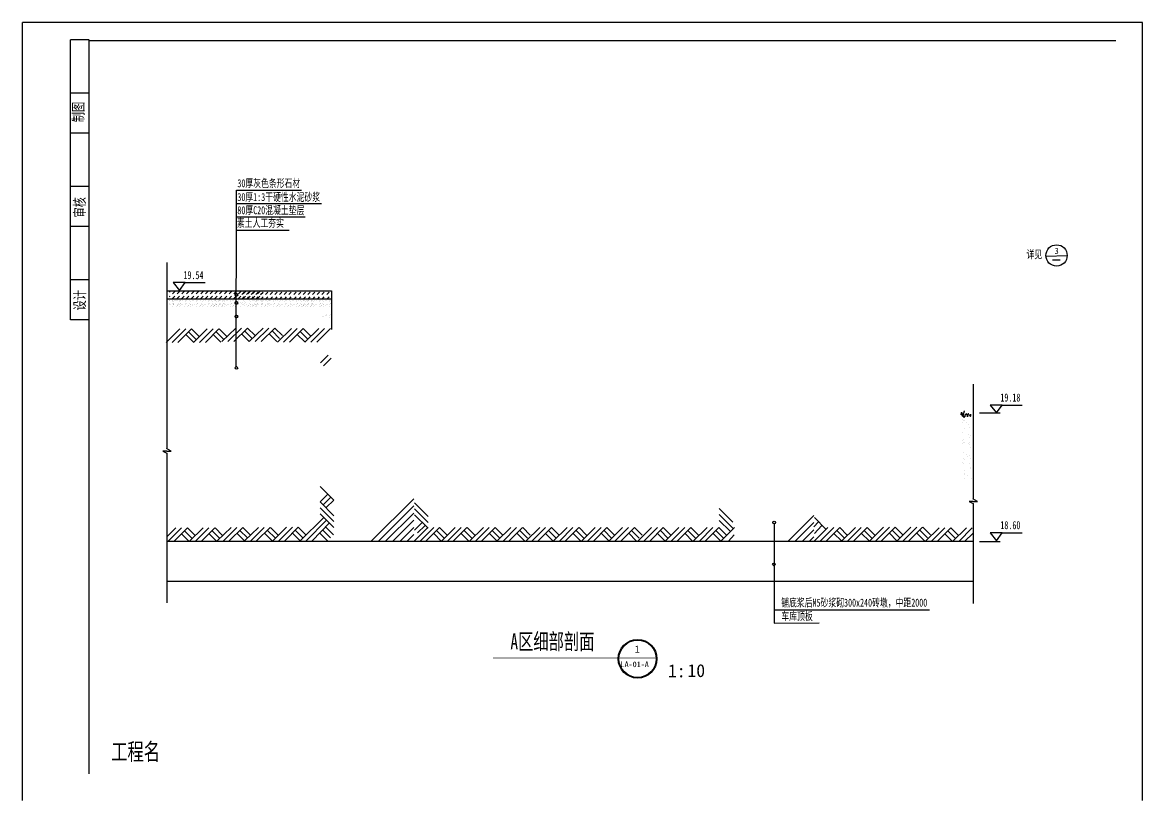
# Model space of a CAD drawing. Extents: x -41870 to -33152, y 8656 to 11574.
# Drawn here: x -41870 to -37670, y 8656 to 11574 of the extents above; entities that cross this region are included whole.
import ezdxf

# ---------------------------------------------------------------- set-up
doc = ezdxf.new("R2010")
doc.units = 0
doc.header["$MEASUREMENT"] = 0
doc.layers.get('0').update_dxf_attribs({"linetype": 'CONTINUOUS'})
for name, color, linetype in [('LEVEL', 2, 'CONTINUOUS'), ('STAIR', 140, 'CONTINUOUS'), ('TEXT', 41, 'CONTINUOUS'), ('TK', 1, 'CONTINUOUS'), ('TREE', 3, 'CONTINUOUS')]:
    doc.layers.add(name, color=color, linetype=linetype)
doc.styles.get("Standard").update_dxf_attribs({"font": 'simsun.ttf'})
doc.styles.add('STYLE1', font='simsun.ttf', dxfattribs={"width": 0.7})
doc.styles.add('XREF1$0$STYLE3', font='simsun.ttf', dxfattribs={"width": 0.7})

# ---------------------------------------------------------------- blocks, each defined once
blk = doc.blocks.new('DI')
at = {"layer": 'STAIR'}
for p, q in [((-51.9, -51), (0, 0)), ((-29.2, -51), (21.8, 0)), ((43.9, 0), (-7.2, -51)), ((73.4, -51), (124.4, 0)), ((146.5, 0), (95.4, -51)), ((21.8, -22.1), (50.4, -50.7)), ((32.8, -11.1), (61.4, -39.7)), ((72.5, -28.6), (43.9, 0)), ((50.6, -51), (102.6, 0)), ((125.2, -22.1), (153.8, -50.7)), ((136.2, -11.1), (164.8, -39.7)), ((175.8, -28.6), (147.2, 0))]:
    blk.add_line(p, q, dxfattribs=at)

msp = doc.modelspace()

# ---------------------------------------------------------------- hatches: boundary and pattern name
at = {"layer": 'STAIR', "linetype": 'CONTINUOUS'}
h = msp.add_hatch(dxfattribs=at)
h.set_pattern_fill('DASH', color=256, scale=100, angle=45, style=0)
h.set_pattern_definition([(45, (-107904100.625, -19135031.317), (2e-15, 17.6776695297), [12.5, -12.5])])
h.paths.add_polyline_path([(-40978.1, 10535.8), (-40978.1, 10565.8), (-41318.1, 10565.8), (-41318.1, 10535.8)])
h = msp.add_hatch(dxfattribs=at)
h.set_pattern_fill('DASH', color=256, scale=100, angle=45, style=0)
h.paths.add_polyline_path([(-40711.1, 10538), (-40711.1, 10568), (-41051.1, 10568), (-41051.1, 10538)])
at = {"layer": 'TEXT', "linetype": 'CONTINUOUS'}
h = msp.add_hatch(color=256, dxfattribs=at)
edge = h.paths.add_edge_path()
edge.add_arc((-39563.7, 9188), 72.5, 0, 360)
edge = h.paths.add_edge_path(flags=16)
edge.add_arc((-39563.7, 9188), 70, 0, 360)

# ---------------------------------------------------------------- linework, layer by layer
at = {"color": 40, "linetype": 'BYBLOCK'}
for p, q in [((-38031.3, 10697.4), (-37952.8, 10699.9)), ((-41259.9, 10598.5), (-41184.5, 10598.5)), ((-38281.8, 9628.2), (-38204.7, 9628.2)), ((-38196.9, 9659.7), (-38121.5, 9659.7))]:
    msp.add_line(p, q, dxfattribs=at)
for p, q in [((-40711.1, 10538), (-40711.1, 10505.4)), ((-40711.1, 10505.4), (-40711.1, 10422.4))]:
    msp.add_line(p, q)
at = {"color": 41, "linetype": 'BYBLOCK'}
for p, q in [((-38196.9, 10139.5), (-38121.5, 10139.5)), ((-38281.8, 10110.3), (-38204.7, 10110.3))]:
    msp.add_line(p, q, dxfattribs=at)
at = {"color": 40, "linetype": 'BYBLOCK'}
for points in [[(-41259.9, 10598.5), (-41304.7, 10598.5), (-41281.2, 10568.8)], [(-38196.9, 9659.7), (-38241.7, 9659.7), (-38218.1, 9629.9)]]:
    msp.add_lwpolyline(points, close=True, dxfattribs=at)
at = {"color": 41, "linetype": 'BYBLOCK'}
msp.add_lwpolyline([(-38196.9, 10139.5), (-38241.7, 10139.5), (-38218.1, 10109.8)], close=True, dxfattribs=at)
at = {"layer": 'LEVEL'}
for p, q in [((-38008, 10683.8), (-37978.6, 10683.8)), ((-41329.2, 9628.6), (-38305.8, 9628.6)), ((-41329.2, 9478.6), (-38305.8, 9478.6))]:
    msp.add_line(p, q, dxfattribs=at)
at = {"layer": 'LEVEL', "linetype": 'CONTINUOUS'}
for p, q in [((-41329.2, 10568), (-40711.1, 10568)), ((-40711.1, 10568), (-40711.1, 10538)), ((-41329.2, 10538), (-40711.1, 10538))]:
    msp.add_line(p, q, dxfattribs=at)
for centre in [(-39051.8, 9699.2), (-39052.3, 9541.9)]:
    msp.add_circle(centre, 5, dxfattribs=at)
at = {"layer": 'STAIR', "linetype": 'CONTINUOUS'}
for p, q in [((-41329.2, 10673.7), (-41329.2, 9975.9)), ((-41320.1, 10518.7), (-41320.1, 10518.7)), ((-41319.7, 10516.6), (-41319.7, 10516.6)), ((-41319.6, 10535.3), (-41319.6, 10535.3)), ((-41319.5, 10534.6), (-41319.5, 10534.6)), ((-41319, 10533), (-41319, 10533)), ((-41317.6, 10532.8), (-41317.6, 10532.8)), ((-41315.7, 10518.1), (-41315.7, 10518.1)), ((-41308.3, 10529.8), (-41308.3, 10529.8)), ((-41307.2, 10509.3), (-41307.2, 10509.3)), ((-41306.6, 10526.1), (-41306.6, 10526.1)), ((-41306, 10531.9), (-41306, 10531.9)), ((-41305.6, 10520.2), (-41305.6, 10520.2)), ((-41305.5, 10514.8), (-41305.5, 10514.8)), ((-41304.5, 10517.5), (-41304.5, 10517.5)), ((-41303.5, 10519.6), (-41303.5, 10519.6)), ((-41303.4, 10526.8), (-41303.4, 10526.8)), ((-41302.2, 10518.7), (-41302.2, 10518.7)), ((-41302, 10517.6), (-41302, 10517.6)), ((-41301.5, 10534.6), (-41301.5, 10534.6)), ((-41301.1, 10533), (-41301.1, 10533)), ((-41297.3, 10531.1), (-41297.3, 10531.1)), ((-41293.1, 10509.6), (-41293.1, 10509.6)), ((-41292.1, 10532.8), (-41292.1, 10532.8)), ((-41290.2, 10518.1), (-41290.2, 10518.1)), ((-41289.9, 10513.7), (-41289.9, 10513.7)), ((-41289.8, 10513), (-41289.8, 10513)), ((-41287.6, 10529.8), (-41287.6, 10529.8)), ((-41285, 10520.2), (-41285, 10520.2)), ((-41283.8, 10517.5), (-41283.8, 10517.5)), ((-41282.7, 10526.8), (-41282.7, 10526.8)), ((-41281.8, 10509.8), (-41281.8, 10509.8)), ((-41281.3, 10517.6), (-41281.3, 10517.6)), ((-41280.5, 10531.9), (-41280.5, 10531.9)), ((-41278, 10519.6), (-41278, 10519.6)), ((-41276.9, 10510.9), (-41276.9, 10510.9)), ((-41276.7, 10518.7), (-41276.7, 10518.7)), ((-41276.6, 10531.1), (-41276.6, 10531.1)), ((-41275.6, 10533), (-41275.6, 10533)), ((-41273.5, 10516.6), (-41273.5, 10516.6)), ((-41273.4, 10535.3), (-41273.4, 10535.3)), ((-41271.4, 10532.8), (-41271.4, 10532.8)), ((-41269.5, 10518.1), (-41269.5, 10518.1)), ((-41261, 10509.3), (-41261, 10509.3)), ((-41260.4, 10526.1), (-41260.4, 10526.1)), ((-41259.8, 10531.9), (-41259.8, 10531.9)), ((-41259.3, 10514.8), (-41259.3, 10514.8)), ((-41257.3, 10519.6), (-41257.3, 10519.6)), ((-41256, 10518.7), (-41256, 10518.7)), ((-41255.3, 10534.6), (-41255.3, 10534.6)), ((-41254.9, 10533), (-41254.9, 10533)), ((-41250.4, 10509.6), (-41250.4, 10509.6)), ((-41247.2, 10513.7), (-41247.2, 10513.7)), ((-41247, 10513), (-41247, 10513)), ((-41244.8, 10529.8), (-41244.8, 10529.8)), ((-41242.2, 10520.2), (-41242.2, 10520.2)), ((-41241, 10517.5), (-41241, 10517.5)), ((-41240, 10526.8), (-41240, 10526.8)), ((-41239, 10509.8), (-41239, 10509.8)), ((-41238.5, 10517.6), (-41238.5, 10517.6)), ((-41234.1, 10510.9), (-41234.1, 10510.9)), ((-41233.9, 10531.1), (-41233.9, 10531.1)), ((-41230.7, 10535.3), (-41230.7, 10535.3)), ((-41230.7, 10516.6), (-41230.7, 10516.6)), ((-41228.6, 10532.8), (-41228.6, 10532.8)), ((-41226.7, 10518.1), (-41226.7, 10518.1)), ((-41218.2, 10509.3), (-41218.2, 10509.3)), ((-41217.6, 10526.1), (-41217.6, 10526.1)), ((-41217, 10531.9), (-41217, 10531.9)), ((-41216.5, 10514.8), (-41216.5, 10514.8)), ((-41214.5, 10519.6), (-41214.5, 10519.6)), ((-41213.2, 10518.7), (-41213.2, 10518.7)), ((-41212.6, 10534.6), (-41212.6, 10534.6)), ((-41212.1, 10533), (-41212.1, 10533)), ((-41206.9, 10509.6), (-41206.9, 10509.6)), ((-41203.7, 10513.7), (-41203.7, 10513.7)), ((-41203.6, 10513), (-41203.6, 10513)), ((-41201.3, 10529.8), (-41201.3, 10529.8)), ((-41198.7, 10520.2), (-41198.7, 10520.2)), ((-41197.6, 10517.5), (-41197.6, 10517.5)), ((-41196.5, 10526.8), (-41196.5, 10526.8)), ((-41195.5, 10509.8), (-41195.5, 10509.8)), ((-41195.1, 10517.6), (-41195.1, 10517.6)), ((-41190.7, 10510.9), (-41190.7, 10510.9)), ((-41190.4, 10531.1), (-41190.4, 10531.1)), ((-41187.3, 10516.6), (-41187.3, 10516.6)), ((-41187.2, 10535.3), (-41187.2, 10535.3)), ((-41185.2, 10532.8), (-41185.2, 10532.8)), ((-41183.3, 10518.1), (-41183.3, 10518.1)), ((-41174.8, 10509.3), (-41174.8, 10509.3)), ((-41174.2, 10526.1), (-41174.2, 10526.1)), ((-41173.6, 10531.9), (-41173.6, 10531.9)), ((-41173.1, 10514.8), (-41173.1, 10514.8)), ((-41171.1, 10519.6), (-41171.1, 10519.6)), ((-41169.8, 10518.7), (-41169.8, 10518.7)), ((-41169.1, 10534.6), (-41169.1, 10534.6)), ((-41168.7, 10533), (-41168.7, 10533)), ((-41166.2, 10509.6), (-41166.2, 10509.6)), ((-41163, 10513.7), (-41163, 10513.7)), ((-41162.9, 10513), (-41162.9, 10513)), ((-41160.7, 10529.8), (-41160.7, 10529.8)), ((-41158.1, 10520.2), (-41158.1, 10520.2)), ((-41156.9, 10517.5), (-41156.9, 10517.5)), ((-41155.8, 10526.8), (-41155.8, 10526.8)), ((-41154.9, 10509.8), (-41154.9, 10509.8)), ((-41154.4, 10517.6), (-41154.4, 10517.6)), ((-41152.4, 10509.6), (-41152.4, 10509.6)), ((-41150, 10510.9), (-41150, 10510.9)), ((-41149.7, 10531.1), (-41149.7, 10531.1)), ((-41149.3, 10513.7), (-41149.3, 10513.7)), ((-41149.1, 10513), (-41149.1, 10513)), ((-41146.9, 10529.8), (-41146.9, 10529.8)), ((-41146.6, 10516.6), (-41146.6, 10516.6)), ((-41146.5, 10535.3), (-41146.5, 10535.3)), ((-41144.5, 10532.8), (-41144.5, 10532.8)), ((-41144.3, 10520.2), (-41144.3, 10520.2)), ((-41143.1, 10517.5), (-41143.1, 10517.5)), ((-41142.6, 10518.1), (-41142.6, 10518.1)), ((-41142, 10526.8), (-41142, 10526.8)), ((-41141.1, 10509.8), (-41141.1, 10509.8)), ((-41140.6, 10517.6), (-41140.6, 10517.6)), ((-41136.2, 10510.9), (-41136.2, 10510.9)), ((-41135.9, 10531.1), (-41135.9, 10531.1)), ((-41134.1, 10509.3), (-41134.1, 10509.3)), ((-41133.5, 10526.1), (-41133.5, 10526.1)), ((-41132.9, 10531.9), (-41132.9, 10531.9)), ((-41132.8, 10516.6), (-41132.8, 10516.6)), ((-41132.7, 10535.3), (-41132.7, 10535.3)), ((-41132.4, 10514.8), (-41132.4, 10514.8)), ((-41130.7, 10532.8), (-41130.7, 10532.8)), ((-41130.4, 10519.6), (-41130.4, 10519.6)), ((-41129.1, 10518.7), (-41129.1, 10518.7)), ((-41128.8, 10518.1), (-41128.8, 10518.1)), ((-41128.4, 10534.6), (-41128.4, 10534.6)), ((-41128, 10533), (-41128, 10533)), ((-41122.1, 10509.6), (-41122.1, 10509.6)), ((-41120.3, 10509.3), (-41120.3, 10509.3)), ((-41119.7, 10526.1), (-41119.7, 10526.1)), ((-41119.1, 10531.9), (-41119.1, 10531.9)), ((-41118.9, 10513.7), (-41118.9, 10513.7)), ((-41118.7, 10513), (-41118.7, 10513)), ((-41118.6, 10514.8), (-41118.6, 10514.8)), ((-41116.6, 10519.6), (-41116.6, 10519.6)), ((-41116.5, 10529.8), (-41116.5, 10529.8)), ((-41115.3, 10518.7), (-41115.3, 10518.7)), ((-41114.6, 10534.6), (-41114.6, 10534.6)), ((-41114.2, 10533), (-41114.2, 10533)), ((-41113.9, 10520.2), (-41113.9, 10520.2)), ((-41112.7, 10517.5), (-41112.7, 10517.5)), ((-41111.7, 10526.8), (-41111.7, 10526.8)), ((-41110.7, 10509.8), (-41110.7, 10509.8)), ((-41110.2, 10517.6), (-41110.2, 10517.6)), ((-41105.8, 10510.9), (-41105.8, 10510.9)), ((-41105.6, 10531.1), (-41105.6, 10531.1)), ((-41102.4, 10535.3), (-41102.4, 10535.3)), ((-41102.4, 10516.6), (-41102.4, 10516.6)), ((-41100.3, 10532.8), (-41100.3, 10532.8)), ((-41098.4, 10518.1), (-41098.4, 10518.1)), ((-41089.9, 10509.3), (-41089.9, 10509.3)), ((-41089.4, 10526.1), (-41089.4, 10526.1)), ((-41088.7, 10531.9), (-41088.7, 10531.9)), ((-41088.3, 10514.8), (-41088.3, 10514.8)), ((-41086.3, 10519.6), (-41086.3, 10519.6)), ((-41085, 10518.7), (-41085, 10518.7)), ((-41084.3, 10534.6), (-41084.3, 10534.6)), ((-41083.8, 10533), (-41083.8, 10533)), ((-41083.5, 10509.6), (-41083.5, 10509.6)), ((-41080.3, 10513.7), (-41080.3, 10513.7)), ((-41080.1, 10513), (-41080.1, 10513)), ((-41077.9, 10529.8), (-41077.9, 10529.8)), ((-41075.3, 10520.2), (-41075.3, 10520.2)), ((-41074.1, 10517.5), (-41074.1, 10517.5)), ((-41073, 10526.8), (-41073, 10526.8)), ((-41072.1, 10509.8), (-41072.1, 10509.8)), ((-41071.6, 10517.6), (-41071.6, 10517.6)), ((-41067.2, 10510.9), (-41067.2, 10510.9)), ((-41066.9, 10531.1), (-41066.9, 10531.1)), ((-41063.8, 10535.3), (-41063.8, 10535.3)), ((-41063.8, 10516.6), (-41063.8, 10516.6)), ((-41061.7, 10532.8), (-41061.7, 10532.8)), ((-41059.8, 10518.1), (-41059.8, 10518.1)), ((-41055.8, 10534.9), (-41055.8, 10534.9)), ((-41054.1, 10508.1), (-41054.1, 10508.1)), ((-41052, 10524.3), (-41052, 10524.3)), ((-41049.2, 10520.5), (-41049.2, 10520.5)), ((-41046, 10524.7), (-41046, 10524.7)), ((-41043.7, 10516.3), (-41043.7, 10516.3)), ((-41041.2, 10516.4), (-41041.2, 10516.4)), ((-41041, 10531.2), (-41041, 10531.2)), ((-41038, 10511.1), (-41038, 10511.1)), ((-41037.3, 10521.8), (-41037.3, 10521.8)), ((-41036, 10526.1), (-41036, 10526.1)), ((-41032.4, 10522.9), (-41032.4, 10522.9)), ((-41029.4, 10516.9), (-41029.4, 10516.9)), ((-41025.3, 10509.6), (-41025.3, 10509.6)), ((-41022.1, 10513.7), (-41022.1, 10513.7)), ((-41021.9, 10513), (-41021.9, 10513)), ((-41019.7, 10529.8), (-41019.7, 10529.8)), ((-41017.1, 10520.2), (-41017.1, 10520.2)), ((-41015.9, 10517.5), (-41015.9, 10517.5)), ((-41014.8, 10526.8), (-41014.8, 10526.8)), ((-41013.9, 10509.8), (-41013.9, 10509.8)), ((-41013.4, 10517.6), (-41013.4, 10517.6)), ((-41009, 10510.9), (-41009, 10510.9)), ((-41008.7, 10531.1), (-41008.7, 10531.1)), ((-41007.3, 10509.6), (-41007.3, 10509.6)), ((-41005.6, 10516.6), (-41005.6, 10516.6)), ((-41005.5, 10535.3), (-41005.5, 10535.3)), ((-41004.1, 10513.7), (-41004.1, 10513.7)), ((-41004, 10513), (-41004, 10513)), ((-41003.5, 10532.8), (-41003.5, 10532.8)), ((-41001.7, 10529.8), (-41001.7, 10529.8)), ((-41001.6, 10518.1), (-41001.6, 10518.1)), ((-40999.1, 10520.2), (-40999.1, 10520.2)), ((-40998, 10517.5), (-40998, 10517.5)), ((-40996.9, 10526.8), (-40996.9, 10526.8)), ((-40995.9, 10509.8), (-40995.9, 10509.8)), ((-40995.5, 10517.6), (-40995.5, 10517.6)), ((-40993.1, 10509.3), (-40993.1, 10509.3)), ((-40992.5, 10526.1), (-40992.5, 10526.1)), ((-40991.9, 10531.9), (-40991.9, 10531.9)), ((-40991.4, 10514.8), (-40991.4, 10514.8)), ((-40991.1, 10510.9), (-40991.1, 10510.9)), ((-40990.8, 10531.1), (-40990.8, 10531.1)), ((-40989.4, 10519.6), (-40989.4, 10519.6)), ((-40988.1, 10518.7), (-40988.1, 10518.7)), ((-40987.7, 10516.6), (-40987.7, 10516.6)), ((-40987.6, 10535.3), (-40987.6, 10535.3)), ((-40987.4, 10534.6), (-40987.4, 10534.6)), ((-40987, 10533), (-40987, 10533)), ((-40985.6, 10532.8), (-40985.6, 10532.8)), ((-40983.7, 10518.1), (-40983.7, 10518.1)), ((-40976.2, 10529.8), (-40976.2, 10529.8)), ((-40975.2, 10509.3), (-40975.2, 10509.3)), ((-40974.6, 10526.1), (-40974.6, 10526.1)), ((-40974, 10531.9), (-40974, 10531.9)), ((-40973.6, 10520.2), (-40973.6, 10520.2)), ((-40973.5, 10514.8), (-40973.5, 10514.8)), ((-40972.4, 10517.5), (-40972.4, 10517.5)), ((-40971.5, 10519.6), (-40971.5, 10519.6)), ((-40971.4, 10526.8), (-40971.4, 10526.8)), ((-40970.2, 10518.7), (-40970.2, 10518.7)), ((-40969.9, 10517.6), (-40969.9, 10517.6)), ((-40969.5, 10534.6), (-40969.5, 10534.6)), ((-40969.1, 10533), (-40969.1, 10533)), ((-40965.3, 10531.1), (-40965.3, 10531.1)), ((-40961.1, 10509.6), (-40961.1, 10509.6)), ((-40960, 10532.8), (-40960, 10532.8)), ((-40958.2, 10518.1), (-40958.2, 10518.1)), ((-40957.9, 10513.7), (-40957.9, 10513.7)), ((-40957.8, 10513), (-40957.8, 10513)), ((-40955.5, 10529.8), (-40955.5, 10529.8)), ((-40952.9, 10520.2), (-40952.9, 10520.2)), ((-40951.8, 10517.5), (-40951.8, 10517.5)), ((-40950.7, 10526.8), (-40950.7, 10526.8)), ((-40949.7, 10509.8), (-40949.7, 10509.8)), ((-40949.3, 10517.6), (-40949.3, 10517.6)), ((-40948.4, 10531.9), (-40948.4, 10531.9)), ((-40946, 10519.6), (-40946, 10519.6)), ((-40944.9, 10510.9), (-40944.9, 10510.9)), ((-40944.7, 10518.7), (-40944.7, 10518.7)), ((-40944.6, 10531.1), (-40944.6, 10531.1)), ((-40943.6, 10533), (-40943.6, 10533)), ((-40941.5, 10516.6), (-40941.5, 10516.6)), ((-40941.4, 10535.3), (-40941.4, 10535.3)), ((-40939.3, 10532.8), (-40939.3, 10532.8)), ((-40937.5, 10518.1), (-40937.5, 10518.1)), ((-40929, 10509.3), (-40929, 10509.3)), ((-40928.4, 10526.1), (-40928.4, 10526.1)), ((-40927.8, 10531.9), (-40927.8, 10531.9)), ((-40927.3, 10514.8), (-40927.3, 10514.8)), ((-40925.3, 10519.6), (-40925.3, 10519.6)), ((-40924, 10518.7), (-40924, 10518.7)), ((-40923.3, 10534.6), (-40923.3, 10534.6)), ((-40922.9, 10533), (-40922.9, 10533)), ((-40918.4, 10509.6), (-40918.4, 10509.6)), ((-40915.2, 10513.7), (-40915.2, 10513.7)), ((-40915, 10513), (-40915, 10513)), ((-40912.8, 10529.8), (-40912.8, 10529.8)), ((-40910.2, 10520.2), (-40910.2, 10520.2)), ((-40909, 10517.5), (-40909, 10517.5)), ((-40907.9, 10526.8), (-40907.9, 10526.8)), ((-40907, 10509.8), (-40907, 10509.8)), ((-40906.5, 10517.6), (-40906.5, 10517.6)), ((-40902.1, 10510.9), (-40902.1, 10510.9)), ((-40901.8, 10531.1), (-40901.8, 10531.1)), ((-40898.7, 10516.6), (-40898.7, 10516.6)), ((-40898.6, 10535.3), (-40898.6, 10535.3)), ((-40896.6, 10532.8), (-40896.6, 10532.8)), ((-40894.7, 10518.1), (-40894.7, 10518.1)), ((-40886.2, 10509.3), (-40886.2, 10509.3)), ((-40885.6, 10526.1), (-40885.6, 10526.1)), ((-40885, 10531.9), (-40885, 10531.9)), ((-40884.5, 10514.8), (-40884.5, 10514.8)), ((-40882.5, 10519.6), (-40882.5, 10519.6)), ((-40881.2, 10518.7), (-40881.2, 10518.7)), ((-40880.5, 10534.6), (-40880.5, 10534.6)), ((-40880.1, 10533), (-40880.1, 10533)), ((-40874.9, 10509.6), (-40874.9, 10509.6)), ((-40871.7, 10513.7), (-40871.7, 10513.7)), ((-40871.5, 10513), (-40871.5, 10513)), ((-40869.3, 10529.8), (-40869.3, 10529.8)), ((-40866.7, 10520.2), (-40866.7, 10520.2)), ((-40865.5, 10517.5), (-40865.5, 10517.5)), ((-40864.5, 10526.8), (-40864.5, 10526.8)), ((-40863.5, 10509.8), (-40863.5, 10509.8)), ((-40863, 10517.6), (-40863, 10517.6)), ((-40858.6, 10510.9), (-40858.6, 10510.9)), ((-40858.4, 10531.1), (-40858.4, 10531.1)), ((-40855.3, 10516.6), (-40855.3, 10516.6)), ((-40855.2, 10535.3), (-40855.2, 10535.3)), ((-40853.1, 10532.8), (-40853.1, 10532.8)), ((-40851.3, 10518.1), (-40851.3, 10518.1)), ((-40842.8, 10509.3), (-40842.8, 10509.3)), ((-40842.2, 10526.1), (-40842.2, 10526.1)), ((-40841.5, 10531.9), (-40841.5, 10531.9)), ((-40841.1, 10514.8), (-40841.1, 10514.8)), ((-40839.1, 10519.6), (-40839.1, 10519.6)), ((-40837.8, 10518.7), (-40837.8, 10518.7)), ((-40837.1, 10534.6), (-40837.1, 10534.6)), ((-40836.7, 10533), (-40836.7, 10533)), ((-40834.2, 10509.6), (-40834.2, 10509.6)), ((-40831, 10513.7), (-40831, 10513.7)), ((-40830.9, 10513), (-40830.9, 10513)), ((-40828.6, 10529.8), (-40828.6, 10529.8)), ((-40826, 10520.2), (-40826, 10520.2)), ((-40824.8, 10517.5), (-40824.8, 10517.5)), ((-40823.8, 10526.8), (-40823.8, 10526.8)), ((-40822.8, 10509.8), (-40822.8, 10509.8)), ((-40822.3, 10517.6), (-40822.3, 10517.6)), ((-40820.4, 10509.6), (-40820.4, 10509.6)), ((-40817.9, 10510.9), (-40817.9, 10510.9)), ((-40817.7, 10531.1), (-40817.7, 10531.1)), ((-40817.2, 10513.7), (-40817.2, 10513.7)), ((-40817.1, 10513), (-40817.1, 10513)), ((-40814.8, 10529.8), (-40814.8, 10529.8)), ((-40814.6, 10516.6), (-40814.6, 10516.6)), ((-40814.5, 10535.3), (-40814.5, 10535.3)), ((-40812.4, 10532.8), (-40812.4, 10532.8)), ((-40812.2, 10520.2), (-40812.2, 10520.2)), ((-40811.1, 10517.5), (-40811.1, 10517.5)), ((-40810.6, 10518.1), (-40810.6, 10518.1)), ((-40810, 10526.8), (-40810, 10526.8)), ((-40809, 10509.8), (-40809, 10509.8)), ((-40808.6, 10517.6), (-40808.6, 10517.6)), ((-40804.2, 10510.9), (-40804.2, 10510.9)), ((-40803.9, 10531.1), (-40803.9, 10531.1)), ((-40802.1, 10509.3), (-40802.1, 10509.3)), ((-40801.5, 10526.1), (-40801.5, 10526.1)), ((-40800.8, 10531.9), (-40800.8, 10531.9)), ((-40800.8, 10516.6), (-40800.8, 10516.6)), ((-40800.7, 10535.3), (-40800.7, 10535.3)), ((-40800.4, 10514.8), (-40800.4, 10514.8)), ((-40798.6, 10532.8), (-40798.6, 10532.8)), ((-40798.4, 10519.6), (-40798.4, 10519.6)), ((-40797.1, 10518.7), (-40797.1, 10518.7)), ((-40796.8, 10518.1), (-40796.8, 10518.1)), ((-40796.4, 10534.6), (-40796.4, 10534.6)), ((-40796, 10533), (-40796, 10533)), ((-40790.1, 10509.6), (-40790.1, 10509.6)), ((-40788.3, 10509.3), (-40788.3, 10509.3)), ((-40787.7, 10526.1), (-40787.7, 10526.1)), ((-40787.1, 10531.9), (-40787.1, 10531.9)), ((-40786.9, 10513.7), (-40786.9, 10513.7)), ((-40786.7, 10513), (-40786.7, 10513)), ((-40786.6, 10514.8), (-40786.6, 10514.8)), ((-40784.6, 10519.6), (-40784.6, 10519.6)), ((-40784.5, 10529.8), (-40784.5, 10529.8)), ((-40783.3, 10518.7), (-40783.3, 10518.7)), ((-40782.6, 10534.6), (-40782.6, 10534.6)), ((-40782.2, 10533), (-40782.2, 10533)), ((-40781.9, 10520.2), (-40781.9, 10520.2)), ((-40780.7, 10517.5), (-40780.7, 10517.5)), ((-40779.6, 10526.8), (-40779.6, 10526.8)), ((-40778.7, 10509.8), (-40778.7, 10509.8)), ((-40778.2, 10517.6), (-40778.2, 10517.6)), ((-40773.8, 10510.9), (-40773.8, 10510.9)), ((-40773.5, 10531.1), (-40773.5, 10531.1)), ((-40770.4, 10535.3), (-40770.4, 10535.3)), ((-40770.4, 10516.6), (-40770.4, 10516.6)), ((-40768.3, 10532.8), (-40768.3, 10532.8)), ((-40766.4, 10518.1), (-40766.4, 10518.1)), ((-40757.9, 10509.3), (-40757.9, 10509.3)), ((-40757.3, 10526.1), (-40757.3, 10526.1)), ((-40756.7, 10531.9), (-40756.7, 10531.9)), ((-40756.2, 10514.8), (-40756.2, 10514.8)), ((-40754.2, 10519.6), (-40754.2, 10519.6)), ((-40752.9, 10518.7), (-40752.9, 10518.7)), ((-40752.2, 10534.6), (-40752.2, 10534.6)), ((-40751.8, 10533), (-40751.8, 10533)), ((-40751.5, 10509.6), (-40751.5, 10509.6)), ((-40748.3, 10513.7), (-40748.3, 10513.7)), ((-40748.1, 10513), (-40748.1, 10513)), ((-40745.9, 10529.8), (-40745.9, 10529.8)), ((-40743.3, 10520.2), (-40743.3, 10520.2)), ((-40742.1, 10517.5), (-40742.1, 10517.5)), ((-40741, 10526.8), (-40741, 10526.8)), ((-40740.1, 10509.8), (-40740.1, 10509.8)), ((-40739.6, 10517.6), (-40739.6, 10517.6)), ((-40735.2, 10510.9), (-40735.2, 10510.9)), ((-40734.9, 10531.1), (-40734.9, 10531.1)), ((-40731.8, 10516.6), (-40731.8, 10516.6)), ((-40731.7, 10535.3), (-40731.7, 10535.3)), ((-40729.7, 10532.8), (-40729.7, 10532.8)), ((-40727.8, 10518.1), (-40727.8, 10518.1)), ((-40719.3, 10509.3), (-40719.3, 10509.3)), ((-40718.7, 10526.1), (-40718.7, 10526.1)), ((-40718.1, 10531.9), (-40718.1, 10531.9)), ((-40717.6, 10514.8), (-40717.6, 10514.8)), ((-40715.6, 10519.6), (-40715.6, 10519.6)), ((-40714.3, 10518.7), (-40714.3, 10518.7)), ((-40713.6, 10534.6), (-40713.6, 10534.6)), ((-40713.2, 10533), (-40713.2, 10533)), ((-40745.4, 10472.8), (-40745.4, 10472.8)), ((-40740.6, 10469.7), (-40740.6, 10469.7)), ((-40734.5, 10474), (-40734.5, 10474)), ((-40731.3, 10478.2), (-40731.3, 10478.2)), ((-40729.3, 10475.7), (-40729.3, 10475.7)), ((-40718.3, 10469.1), (-40718.3, 10469.1)), ((-40717.7, 10474.8), (-40717.7, 10474.8)), ((-40713.2, 10477.6), (-40713.2, 10477.6)), ((-40712.8, 10475.9), (-40712.8, 10475.9)), ((-38305.8, 10217.3), (-38305.8, 9787.3)), ((-41329.2, 9966.4), (-41343.5, 9966.4)), ((-41343.5, 9966.4), (-41329.2, 9958.3)), ((-41312.9, 9966.4), (-41330, 9976.3)), ((-41329.2, 9966.4), (-41312.9, 9966.4)), ((-41329.2, 9958.3), (-41329.2, 9397.5)), ((-38289.5, 9777.8), (-38306.6, 9787.7)), ((-38305.8, 9777.8), (-38320.1, 9777.8)), ((-38320.1, 9777.8), (-38305.8, 9769.7)), ((-38305.8, 9777.8), (-38289.5, 9777.8)), ((-38305.8, 9769.7), (-38305.8, 9395.3))]:
    msp.add_line(p, q, dxfattribs=at)
at = {"layer": 'STAIR'}
for p, q in [((-40913.3, 10375.5), (-40861.4, 10426.5)), ((-40890.7, 10375.5), (-40839.6, 10426.6)), ((-40817.5, 10426.6), (-40868.6, 10375.5)), ((-40788.9, 10397.9), (-40817.6, 10426.5)), ((-40810.8, 10375.5), (-40758.9, 10426.5)), ((-40788.1, 10375.5), (-40737, 10426.5)), ((-40714.9, 10426.5), (-40766, 10375.5)), ((-40839.6, 10404.4), (-40811, 10375.8)), ((-40828.6, 10415.5), (-40800, 10386.9)), ((-40723.5, 10325.9), (-40752.1, 10297.3)), ((-40712.5, 10314.9), (-40741.1, 10286.3)), ((-40703, 9783.2), (-40754.1, 9834.2)), ((-40725.2, 9805.3), (-40753.8, 9776.7)), ((-40714.1, 9794.3), (-40742.7, 9765.7)), ((-40562.2, 9628.6), (-40402.7, 9788.2)), ((-40754.1, 9776.4), (-40703.1, 9724.5)), ((-40754.1, 9753.7), (-40703.1, 9702.7)), ((-40731.7, 9754.6), (-40703.1, 9783.2)), ((-40535.2, 9628.6), (-40402.7, 9761.2)), ((-40400, 9772.9), (-40349, 9721)), ((-40400, 9750.2), (-40349, 9699.2)), ((-39258, 9751.6), (-39207, 9699.7)), ((-40829, 9630.5), (-40740.2, 9717.8)), ((-40806.3, 9630.5), (-40729.6, 9707.2)), ((-40703.1, 9680.6), (-40754.1, 9731.7)), ((-40508.3, 9628.6), (-40402.7, 9734.3)), ((-40481.4, 9628.6), (-40402.7, 9707.4)), ((-40349, 9677.1), (-40400, 9728.2)), ((-39258, 9728.9), (-39207, 9677.8)), ((-39216.5, 9666.3), (-39258, 9706.8)), ((-38999.6, 9628.6), (-38902.7, 9725.6)), ((-38857.2, 9673.8), (-38900.2, 9717.8)), ((-41329.2, 9645.4), (-41295.1, 9678.9)), ((-41324.4, 9627.9), (-41273.3, 9679)), ((-41251.2, 9679), (-41302.3, 9627.9)), ((-41262.3, 9667.9), (-41233.7, 9639.3)), ((-41222.7, 9650.3), (-41251.3, 9678.9)), ((-41244.5, 9627.9), (-41192.6, 9678.9)), ((-41221.8, 9627.9), (-41170.7, 9678.9)), ((-41148.6, 9678.9), (-41199.7, 9627.9)), ((-41158.9, 9667.9), (-41130.3, 9639.3)), ((-41119.3, 9650.3), (-41147.9, 9678.9)), ((-40931.6, 9630.5), (-40879.7, 9681.5)), ((-40908.9, 9630.5), (-40857.9, 9681.5)), ((-40835.8, 9681.5), (-40886.8, 9630.5)), ((-40846.9, 9670.4), (-40818.2, 9641.8)), ((-40807.2, 9652.9), (-40835.8, 9681.5)), ((-40718.9, 9697.7), (-40784.2, 9630.5)), ((-40743.5, 9670.4), (-40714.9, 9641.8)), ((-40703.8, 9652.9), (-40732.4, 9681.5)), ((-40454.4, 9628.6), (-40402.7, 9680.4)), ((-40371.1, 9699.2), (-40399.7, 9670.6)), ((-40360, 9688.2), (-40388.7, 9659.6)), ((-39354.7, 9629.4), (-39302.8, 9680.5)), ((-39332, 9629.4), (-39280.9, 9680.5)), ((-39258.9, 9680.5), (-39309.9, 9629.4)), ((-39269.9, 9669.4), (-39241.3, 9640.8)), ((-39230.3, 9651.8), (-39258.9, 9680.5)), ((-39252.1, 9629.4), (-39200.2, 9680.5)), ((-38972.7, 9628.6), (-38902.7, 9698.7)), ((-38945.7, 9628.6), (-38902.7, 9671.7)), ((-38885.4, 9701), (-38902.8, 9682.6)), ((-38874.1, 9686.7), (-38900.8, 9658.1)), ((-38484.9, 9627.7), (-38433, 9678.7)), ((-38462.3, 9627.7), (-38411.2, 9678.7)), ((-38389.1, 9678.7), (-38440.2, 9627.7)), ((-38400.2, 9667.7), (-38371.6, 9639)), ((-38360.5, 9650.1), (-38389.1, 9678.7)), ((-38382.4, 9627.7), (-38330.5, 9678.7)), ((-38359.7, 9627.7), (-38308.6, 9678.7)), ((-41273.3, 9656.8), (-41244.7, 9628.2)), ((-41170, 9656.8), (-41141.4, 9628.2)), ((-40857.9, 9659.4), (-40829.3, 9630.8)), ((-40754.5, 9659.4), (-40725.9, 9630.8)), ((-40427.5, 9628.6), (-40402.7, 9653.5)), ((-39281, 9658.4), (-39252.4, 9629.8)), ((-39223.1, 9629.5), (-39202, 9653.1)), ((-38918.8, 9628.6), (-38902.7, 9644.8)), ((-38411.2, 9656.6), (-38382.6, 9628)), ((-38305.8, 9659.5), (-38337.6, 9627.7))]:
    msp.add_line(p, q, dxfattribs=at)
at = {"layer": 'TEXT', "linetype": 'CONTINUOUS'}
for p, q in [((-41068.7, 10283.7), (-41067.8, 10944.5)), ((-41067.8, 10944.5), (-40823.3, 10944.5)), ((-41067.9, 10894.5), (-40748.4, 10894.5)), ((-41067.6, 10844.5), (-40810.5, 10844.5)), ((-41067.6, 10794.5), (-40869.9, 10794.5)), ((-39052.1, 9695.7), (-39052.1, 9321.5)), ((-39052.1, 9371.5), (-38469.4, 9371.3)), ((-39052.1, 9321.5), (-38883.2, 9322.5))]:
    msp.add_line(p, q, dxfattribs=at)
at = {"layer": 'TEXT', "linetype": 'CONTINUOUS', "const_width": 2.5}
msp.add_lwpolyline([(-40105.7, 9190.3), (-39493.8, 9190.3)], dxfattribs=at)
at = {"layer": 'TEXT', "linetype": 'CONTINUOUS'}
for centre, radius in [((-37992.8, 10700.1), 40), ((-41068, 10552.9), 5), ((-41068, 10522.8), 5), ((-41068, 10471), 5), ((-41068, 10278.3), 5), ((-39563.7, 9188), 72.5), ((-39563.7, 9188), 70)]:
    msp.add_circle(centre, radius, dxfattribs=at)
at = {"layer": 'TK', "linetype": 'CONTINUOUS'}
for p, q in [((-41870.1, 8656.2), (-41870.1, 11574)), ((-37670.1, 11574), (-41870.1, 11574)), ((-37670.1, 8656.2), (-37670.1, 11574)), ((-41690.1, 10458.9), (-41690.1, 11508.9)), ((-41620.3, 11508.9), (-41690.1, 11508.9)), ((-41620.1, 8756.2), (-41620.1, 11506.2)), ((-41620.1, 11506.2), (-37770.1, 11506.2)), ((-41620.3, 11308.9), (-41690.1, 11308.9)), ((-41620.3, 11158.9), (-41690.1, 11158.9)), ((-41620.3, 10958.9), (-41690.1, 10958.9)), ((-41620.3, 10808.9), (-41690.1, 10808.9)), ((-41620.3, 10608.9), (-41690.1, 10608.9)), ((-41620.3, 10458.9), (-41690.1, 10458.9))]:
    msp.add_line(p, q, dxfattribs=at)
at = {"layer": 'TREE', "linetype": 'CONTINUOUS'}
for p, q in [((-38351.7, 10106.5), (-38351.7, 10102.4)), ((-38350.8, 10106.5), (-38351.7, 10106.5)), ((-38350.8, 10112.3), (-38350, 10112.3)), ((-38350, 10112.3), (-38350, 10111.5)), ((-38350, 10111.5), (-38348.3, 10111.5)), ((-38348.3, 10111.5), (-38348.3, 10104.8)), ((-38348.3, 10104.8), (-38347.5, 10104.8)), ((-38347.5, 10104.8), (-38347.5, 10099.9)), ((-38347.5, 10099.9), (-38345.8, 10099.9)), ((-38345.8, 10099.9), (-38345.8, 10098.2)), ((-38345.8, 10098.2), (-38344.2, 10098.2)), ((-38344.2, 10102.4), (-38344.2, 10099.9)), ((-38343.3, 10102.4), (-38344.2, 10102.4)), ((-38344.2, 10099.9), (-38343.3, 10099.9)), ((-38344.2, 10098.2), (-38344.2, 10094.9)), ((-38344.1, 10086.4), (-38344.1, 10086.4)), ((-38343.3, 10104.8), (-38343.3, 10102.4)), ((-38342.5, 10104.8), (-38343.3, 10104.8)), ((-38343.3, 10099.9), (-38343.3, 10098.2)), ((-38342.5, 10108.2), (-38342.5, 10104.8)), ((-38341.7, 10108.2), (-38342.5, 10108.2)), ((-38341.7, 10110.7), (-38341.7, 10108.2)), ((-38340, 10110.7), (-38341.7, 10110.7)), ((-38340.8, 10092.4), (-38340.8, 10091.5)), ((-38340, 10092.4), (-38340.8, 10092.4)), ((-38340.4, 10083), (-38340.4, 10083)), ((-38340, 10115.6), (-38340, 10110.7)), ((-38339.2, 10115.6), (-38340, 10115.6)), ((-38340, 10094), (-38340, 10092.4)), ((-38339.2, 10094), (-38340, 10094)), ((-38339.2, 10118.1), (-38339.2, 10115.6)), ((-38339.2, 10094.9), (-38339.2, 10094)), ((-38338.3, 10094.9), (-38339.2, 10094.9)), ((-38338.8, 10080.1), (-38338.8, 10080.1)), ((-38338.3, 10095.7), (-38338.3, 10094.9)), ((-38336.7, 10095.7), (-38338.3, 10095.7)), ((-38336.7, 10102.4), (-38336.7, 10095.7)), ((-38335, 10102.4), (-38336.7, 10102.4)), ((-38335, 10103.2), (-38335, 10102.4)), ((-38331.7, 10103.2), (-38335, 10103.2)), ((-38332.9, 10107.3), (-38331.2, 10107.3)), ((-38331.2, 10107.3), (-38331.2, 10105.7)), ((-38331.2, 10105.7), (-38330.4, 10105.7)), ((-38330.4, 10105.7), (-38330.4, 10104.8)), ((-38330.4, 10104.8), (-38329.6, 10104.8)), ((-38329.6, 10104.8), (-38329.6, 10104)), ((-38329.6, 10104), (-38328.7, 10104)), ((-38328.7, 10104), (-38328.7, 10102.4)), ((-38328.7, 10102.4), (-38327.9, 10102.4)), ((-38327.9, 10102.4), (-38327.9, 10095.7)), ((-38325.4, 10104), (-38324.6, 10104)), ((-38325.4, 10095.7), (-38325.4, 10104)), ((-38324.6, 10105.7), (-38323.8, 10105.7)), ((-38324.6, 10104), (-38324.6, 10105.7)), ((-38323.8, 10106.5), (-38322.9, 10106.5)), ((-38323.8, 10105.7), (-38323.8, 10106.5)), ((-38322.9, 10107.3), (-38322.1, 10107.3)), ((-38322.9, 10106.5), (-38322.9, 10107.3)), ((-38322.1, 10107.3), (-38322.1, 10108.2)), ((-38321.3, 10103.2), (-38319.6, 10103.2)), ((-38319.6, 10103.2), (-38319.6, 10102.4)), ((-38319.6, 10102.4), (-38318.8, 10102.4)), ((-38318.8, 10102.4), (-38318.8, 10099.9)), ((-38318.8, 10099.9), (-38317.9, 10099.9)), ((-38317.9, 10099.9), (-38317.9, 10099)), ((-38317.9, 10099), (-38317.1, 10099)), ((-38317.1, 10099), (-38317.1, 10097.4)), ((-38315.4, 10097.4), (-38314.6, 10097.4)), ((-38314.6, 10104), (-38313.8, 10104)), ((-38314.6, 10097.4), (-38314.6, 10104)), ((-38313.8, 10104), (-38313.8, 10104.8)), ((-38345.1, 10075.6), (-38345.1, 10075.6)), ((-38338.2, 10049.6), (-38338.2, 10049.6)), ((-38330.4, 10074.7), (-38330.4, 10074.7)), ((-38323, 10067.1), (-38323, 10067.1)), ((-38319.8, 10055.6), (-38319.8, 10055.6)), ((-38346.5, 9996.8), (-38346.5, 9996.8)), ((-38346.1, 10005.2), (-38346.1, 10005.2)), ((-38343.9, 10037), (-38343.9, 10037)), ((-38342.6, 9998.5), (-38342.6, 9998.5)), ((-38342.1, 10012), (-38342.1, 10012)), ((-38336.1, 9998.1), (-38336.1, 9998.1)), ((-38322.6, 10030), (-38322.6, 10030)), ((-38319.8, 10000.3), (-38319.8, 10000.3)), ((-38318.5, 10017), (-38318.5, 10017)), ((-38314.2, 10024.7), (-38314.2, 10024.7)), ((-38341.4, 9960), (-38341.4, 9960)), ((-38330, 9955.1), (-38330, 9955.1)), ((-38322.2, 9993.7), (-38322.2, 9993.7)), ((-38318.6, 9990.3), (-38318.6, 9990.3)), ((-38317.2, 9978.5), (-38317.2, 9978.5)), ((-38344.2, 9924.4), (-38344.2, 9924.4)), ((-38341.4, 9938.6), (-38341.4, 9938.6)), ((-38340.1, 9921.4), (-38340.1, 9921.4)), ((-38337.7, 9935.2), (-38337.7, 9935.2)), ((-38328, 9947.4), (-38328, 9947.4)), ((-38320.3, 9919.3), (-38320.3, 9919.3)), ((-38317.6, 9948.8), (-38317.6, 9948.8)), ((-38316, 9939.9), (-38316, 9939.9)), ((-38338.8, 9882.9), (-38338.8, 9882.9)), ((-38336.8, 9894.5), (-38336.8, 9894.5)), ((-38336.5, 9879.7), (-38336.5, 9879.7)), ((-38328, 9874.3), (-38328, 9874.3)), ((-38314.7, 9901.4), (-38314.7, 9901.4)), ((-38313.8, 9905), (-38313.8, 9905)), ((-38339.4, 9864.2), (-38339.4, 9864.2)), ((-38313.5, 9862.9), (-38313.5, 9862.9))]:
    msp.add_line(p, q, dxfattribs=at)

# ---------------------------------------------------------------- block references
at = {"layer": 'STAIR'}
for p in [(-41279.6, 10425.4), (-41070.5, 10428.1), (-41087.5, 9680.6), (-40349.9, 9679.6), (-40141.6, 9680.5), (-39930.4, 9679.6), (-39722.2, 9680.5), (-39511, 9679.6), (-38849.7, 9680.3), (-38641.4, 9681.2)]:
    msp.add_blockref('DI', p, dxfattribs=at)

# ---------------------------------------------------------------- texts
at = {"color": 41, "linetype": 'BYBLOCK', "char_height": 30, "attachment_point": 5, "style": 'XREF1$0$STYLE3'}
for s, insert in [('19.54', (-41228.9, 10626.3)), ('19.18', (-38165.9, 10167.3))]:
    msp.add_mtext(s, dxfattribs=dict(at, insert=insert))
at = {"color": 40, "linetype": 'BYBLOCK', "insert": (-38165.9, 9688.8), "char_height": 30, "attachment_point": 5, "style": 'XREF1$0$STYLE3'}
msp.add_mtext('18.60', dxfattribs=at)
at = {"layer": 'TEXT', "linetype": 'CONTINUOUS', "style": 'STYLE1', "width": 0.7}
for s, p in [('制图', (-41640.6, 11199.8)), ('审核', (-41635.4, 10842.7)), ('设计', (-41635.4, 10494.3))]:
    msp.add_text(s, height=40, rotation=90, dxfattribs=at).set_placement(p)
for s, height, p in [('30厚灰色条形石材', 30, (-41064.2, 10956)), ('30厚1:3干硬性水泥砂浆', 30, (-41064.2, 10904.2)), ('80厚C20混凝土垫层', 30, (-41064.2, 10854.8)), ('素土人工夯实', 30, (-41066, 10807)), ('详见', 30, (-38105.4, 10689.3)), ('铺底浆后M5砂浆砌300x240砖墩，中距2000', 30, (-39025.3, 9383.5)), ('车库顶板', 30, (-39024.5, 9332.8)), ('A区细部剖面', 60, (-40040.4, 9222.8))]:
    msp.add_text(s, height=height, dxfattribs=at).set_placement(p)
at = {"layer": 'TEXT', "linetype": 'CONTINUOUS'}
for s, height, p in [('3', 23.3, (-38000.3, 10705.6)), ('1', 26.4, (-39573.9, 9211)), ('LA-01-A', 21.15, (-39627.4, 9156.7)), ('1:', 48.39, (-39449.5, 9118.5)), ('10', 48.39, (-39376.3, 9119.5))]:
    msp.add_text(s, height=height, dxfattribs=at).set_placement(p)
at = {"layer": 'TK', "linetype": 'CONTINUOUS', "style": 'STYLE1', "width": 0.7}
msp.add_text('工程名', height=64, dxfattribs=at).set_placement((-41537.3, 8807.6))

doc.saveas('drawing.dxf')
